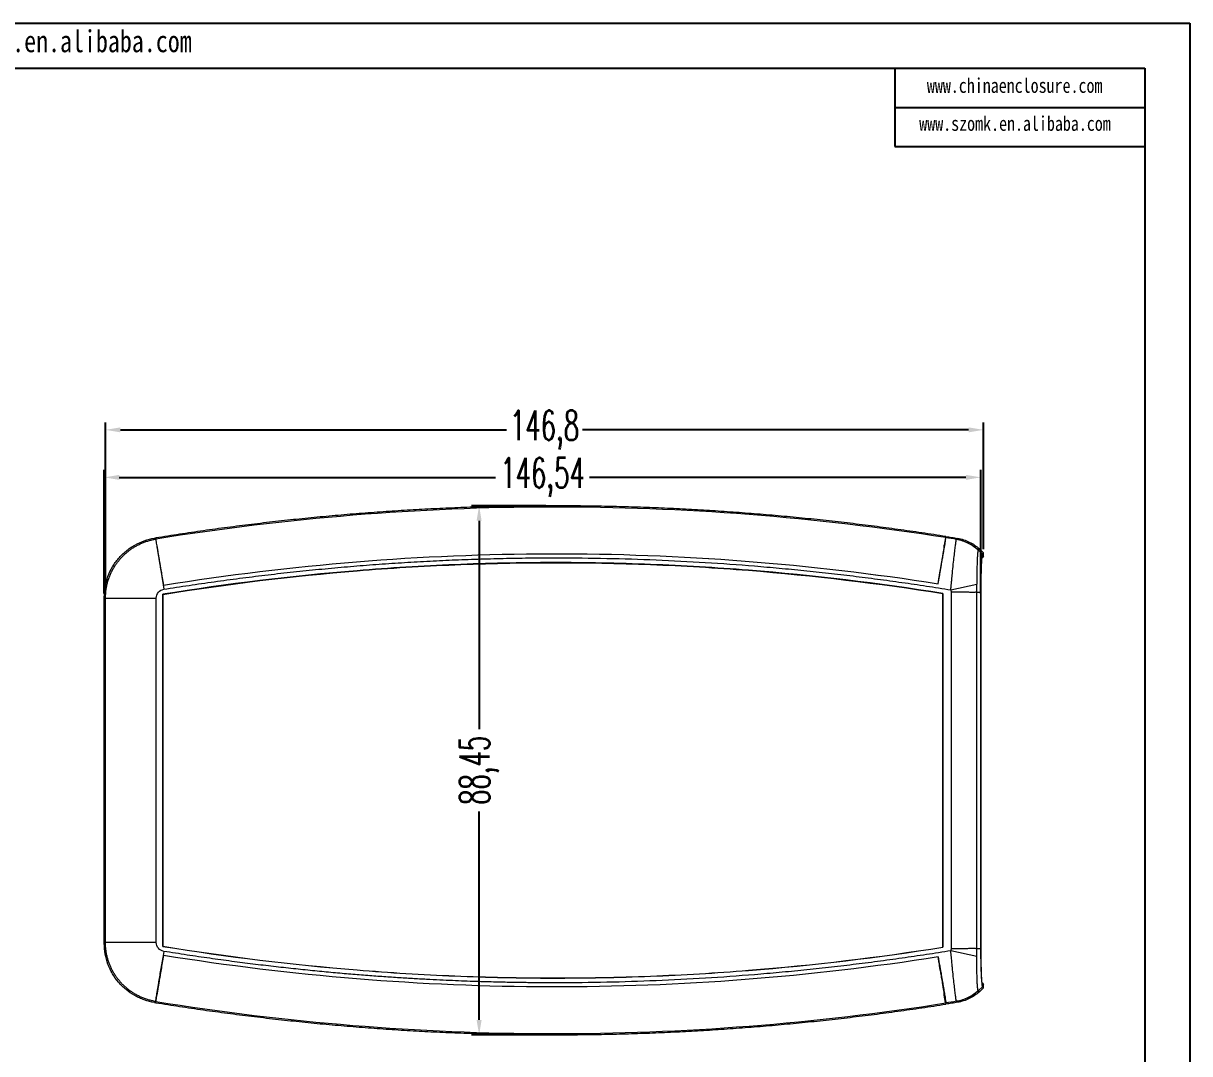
# Model space of a CAD drawing. Header units: inches. Extents: x 1568 to 2997, y 532 to 848.
# Drawn here: x 2378.8 to 2573.8, y 675.4 to 847.7 of the extents above; entities that cross this region are included whole.
import ezdxf

# ---------------------------------------------------------------- set-up
doc = ezdxf.new("R2010")
doc.units = ezdxf.units.IN
doc.layers.add('文字', color=81, linetype='Continuous')
doc.styles.add('SLDTEXTSTYLE2', font='TXT', dxfattribs={"width": 0.6, "bigfont": 'bigfont'})
doc.styles.add('宋体', font='', dxfattribs={"width": 0.8, "height": 3.5})
doc.styles.get('宋体').set_extended_font_data('SimSun')
doc.dimstyles.new('5', dxfattribs={"dimtxt": 5, "dimasz": 2.5, "dimexe": 1.25, "dimexo": 0.625, "dimtad": 0, "dimzin": 12, "dimtxsty": 'SLDTEXTSTYLE2', "dimcen": 2.5, "dimclrd": 3, "dimclre": 3, "dimclrt": 256, "dimadec": 0, "dimazin": 0, "dimtfac": 1, "dimtmove": 0, "dimatfit": 3, "dimfxl": 1, "dimarcsym": 0})

# ---------------------------------------------------------------- blocks, each defined once
blk = doc.blocks.new('*D108')
at = {"color": 3, "lineweight": -2}
for p, q in [((2392.54, 752.23), (2392.54, 781)), ((2539.35, 759.81), (2539.35, 781)), ((2395.04, 779.75), (2459.57, 779.75)), ((2536.85, 779.75), (2472.32, 779.75))]:
    blk.add_line(p, q, dxfattribs=at)
at = {"color": 3}
for points in [[(2395.04, 780.16), (2395.04, 779.33), (2392.54, 779.75)], [(2536.85, 780.16), (2536.85, 779.33), (2539.35, 779.75)]]:
    blk.add_solid(points, dxfattribs=at)
at = {"layer": 'Defpoints', "color": 0}
for p in [(2539.35, 779.75), (2539.35, 759.18), (2392.54, 751.61)]:
    blk.add_point(p, dxfattribs=at)
at = {"insert": (2465.94, 779.75), "char_height": 5, "attachment_point": 5, "style": 'SLDTEXTSTYLE2'}
blk.add_mtext('146,8', dxfattribs=at)
blk = doc.blocks.new('*D109')
at = {"color": 3, "lineweight": -2}
for p, q in [((2392.35, 752.4), (2392.35, 773.05)), ((2538.88, 752.4), (2538.88, 773.05)), ((2394.85, 771.8), (2457.74, 771.8)), ((2536.38, 771.8), (2473.49, 771.8))]:
    blk.add_line(p, q, dxfattribs=at)
at = {"color": 3}
for points in [[(2394.85, 772.22), (2394.85, 771.38), (2392.35, 771.8)], [(2536.38, 772.22), (2536.38, 771.38), (2538.88, 771.8)]]:
    blk.add_solid(points, dxfattribs=at)
at = {"layer": 'Defpoints', "color": 0}
for p in [(2538.88, 771.8), (2392.35, 751.77), (2538.88, 751.77)]:
    blk.add_point(p, dxfattribs=at)
at = {"insert": (2465.61, 771.8), "char_height": 5, "attachment_point": 5, "style": 'SLDTEXTSTYLE2'}
blk.add_mtext('146,54', dxfattribs=at)
blk = doc.blocks.new('*D110')
at = {"color": 3, "lineweight": -2}
for p, q in [((2466.15, 767.04), (2453.76, 767.04)), ((2455.01, 764.54), (2455.01, 729.69)), ((2455.01, 681.08), (2455.01, 715.94)), ((2466.36, 678.58), (2453.76, 678.58))]:
    blk.add_line(p, q, dxfattribs=at)
at = {"color": 3}
for points in [[(2454.59, 764.54), (2455.43, 764.54), (2455.01, 767.04)], [(2454.59, 681.08), (2455.43, 681.08), (2455.01, 678.58)]]:
    blk.add_solid(points, dxfattribs=at)
at = {"layer": 'Defpoints', "color": 0}
for p in [(2455.01, 767.04), (2466.78, 767.04), (2466.99, 678.58)]:
    blk.add_point(p, dxfattribs=at)
at = {"insert": (2455.01, 722.81), "char_height": 5, "attachment_point": 5, "rotation": 90, "style": 'SLDTEXTSTYLE2'}
blk.add_mtext('88,45', dxfattribs=at)

msp = doc.modelspace()

# ---------------------------------------------------------------- linework, layer by layer
for p, q in [((2126.937, 847.734), (2573.801, 847.734)), ((2573.801, 847.734), (2573.801, 531.77)), ((2138.5, 840.211), (2566.278, 840.211)), ((2524.484, 840.211), (2524.484, 827.15)), ((2566.278, 840.211), (2566.278, 539.293)), ((2524.484, 833.681), (2566.278, 833.681)), ((2524.484, 827.15), (2566.278, 827.15))]:
    msp.add_line(p, q)
at = {"color": 7, "linetype": 'Continuous', "lineweight": 15}
for p, q in [((2400.945, 761.471), (2400.746, 761.636)), ((2400.946, 761.669), (2400.946, 761.471)), ((2400.946, 761.669), (2400.946, 761.471)), ((2533.005, 761.687), (2532.785, 760.438)), ((2533.046, 761.917), (2533.046, 761.917)), ((2533.046, 761.719), (2533.046, 761.917)), ((2535.007, 761.605), (2534.813, 761.442)), ((2401.206, 760.19), (2401.206, 759.995)), ((2532.785, 760.243), (2532.785, 760.438)), ((2538.453, 759.662), (2538.649, 759.828)), ((2538.453, 759.662), (2539.15, 759.015)), ((2539.346, 759.181), (2538.649, 759.828)), ((2539.346, 758.61), (2539.103, 758.368)), ((2539.171, 758.575), (2539.346, 758.61)), ((2539.346, 758.61), (2539.346, 759.181)), ((2533.871, 752.989), (2538.221, 753.96)), ((2392.346, 751.773), (2392.541, 751.607)), ((2392.346, 693.847), (2392.346, 751.773)), ((2392.541, 751.607), (2401.033, 751.607)), ((2392.541, 694.014), (2392.541, 751.607)), ((2401.033, 694.014), (2401.033, 751.607)), ((2402.121, 752.248), (2402.121, 693.373)), ((2402.133, 752.237), (2402.121, 752.248)), ((2402.133, 693.383), (2402.133, 752.237)), ((2532.533, 752.38), (2532.533, 693.241)), ((2532.546, 693.23), (2532.546, 752.39)), ((2533.907, 752.588), (2533.907, 693.033)), ((2538.186, 752.588), (2538.186, 693.033)), ((2538.186, 752.588), (2538.883, 752.588)), ((2538.883, 752.588), (2538.883, 693.033)), ((2538.898, 693.345), (2538.898, 752.276)), ((2392.346, 693.847), (2392.541, 694.014)), ((2401.033, 694.014), (2392.541, 694.014)), ((2538.221, 691.661), (2533.871, 692.632)), ((2538.186, 693.033), (2538.883, 693.033)), ((2538.453, 685.959), (2539.15, 686.606)), ((2539.346, 686.44), (2538.649, 685.793)), ((2539.107, 687.249), (2539.346, 687.01)), ((2539.346, 687.01), (2539.171, 687.045)), ((2539.346, 686.44), (2539.346, 687.01)), ((2401.206, 685.626), (2401.206, 685.431)), ((2532.785, 685.183), (2532.785, 685.377)), ((2532.996, 683.987), (2532.785, 685.183)), ((2538.649, 685.793), (2538.453, 685.959)), ((2400.746, 683.984), (2400.945, 684.15)), ((2400.946, 683.952), (2400.946, 684.15)), ((2400.946, 683.952), (2400.946, 684.15)), ((2533.046, 683.901), (2533.046, 683.704)), ((2535.007, 684.016), (2534.813, 684.179))]:
    msp.add_line(p, q, dxfattribs=at)
at = {"color": 7, "linetype": 'Continuous', "lineweight": 15, "flags": 128}
for points in [[(2539.346, 759.181), (2539.279, 759.125), (2539.214, 759.07), (2539.15, 759.015)], [(2401.44, 758.391), (2401.533, 757.816), (2401.631, 757.207), (2401.734, 756.567), (2401.841, 755.902), (2401.951, 755.216), (2402.064, 754.515), (2402.178, 753.803), (2402.293, 753.087)], [(2532.533, 752.38), (2532.54, 752.385), (2532.546, 752.39)], [(2402.293, 692.534), (2402.178, 691.817), (2402.064, 691.106), (2401.951, 690.404), (2401.841, 689.719), (2401.734, 689.054), (2401.631, 688.414), (2401.533, 687.804), (2401.44, 687.23)], [(2402.121, 693.373), (2402.127, 693.378), (2402.133, 693.383)], [(2532.533, 693.241), (2532.54, 693.236), (2532.546, 693.23)], [(2539.15, 686.606), (2539.216, 686.549), (2539.281, 686.494), (2539.346, 686.44)]]:
    msp.add_lwpolyline(points, dxfattribs=at)
at = {"color": 7, "linetype": 'Continuous', "lineweight": 15}
for centre, start, end in [((2533.67, 754.548), 46.89515, 80.62135), ((2533.67, 691.073), 279.37865, 313.10482)]:
    msp.add_arc(centre, 6.985, start, end, dxfattribs=at)
for points, knots in [([(2533.046, 761.917), (2532.378, 762.021), (2531.044, 762.228), (2529.041, 762.527), (2527.038, 762.817), (2525.036, 763.097), (2523.033, 763.368), (2521.031, 763.629), (2519.028, 763.881), (2517.026, 764.123), (2515.023, 764.355), (2513.021, 764.577), (2511.018, 764.79), (2509.016, 764.993), (2507.014, 765.187), (2505.012, 765.371), (2503.009, 765.546), (2501.007, 765.71), (2499.005, 765.865), (2497.003, 766.011), (2495.001, 766.147), (2492.999, 766.273), (2490.997, 766.39), (2488.995, 766.497), (2486.993, 766.594), (2484.991, 766.682), (2482.989, 766.76), (2480.987, 766.828), (2478.986, 766.887), (2476.984, 766.936), (2474.982, 766.976), (2472.98, 767.006), (2470.979, 767.026), (2468.977, 767.037), (2466.976, 767.038), (2464.974, 767.029), (2462.973, 767.011), (2460.971, 766.983), (2458.97, 766.946), (2456.968, 766.899), (2454.967, 766.842), (2452.966, 766.776), (2450.964, 766.7), (2448.963, 766.614), (2446.962, 766.519), (2444.961, 766.414), (2442.96, 766.299), (2440.959, 766.175), (2438.958, 766.041), (2436.957, 765.898), (2434.956, 765.745), (2432.955, 765.582), (2430.954, 765.41), (2428.953, 765.228), (2426.952, 765.037), (2424.951, 764.835), (2422.951, 764.625), (2420.95, 764.404), (2418.949, 764.174), (2416.949, 763.934), (2414.948, 763.685), (2412.948, 763.426), (2410.947, 763.157), (2408.947, 762.879), (2406.946, 762.591), (2404.946, 762.294), (2402.945, 761.987), (2401.612, 761.775), (2400.946, 761.669)], [0, 0, 0, 0, 0.01527627, 0.03054136, 0.0457956, 0.06103933, 0.07627289, 0.09149662, 0.10671086, 0.12191595, 0.13711224, 0.15230005, 0.16747975, 0.18265166, 0.19781613, 0.21297351, 0.22812415, 0.24326838, 0.25840655, 0.27353901, 0.2886661, 0.30378817, 0.31890557, 0.33401865, 0.34912774, 0.36423321, 0.37933539, 0.39443465, 0.40953131, 0.42462574, 0.43971829, 0.45480929, 0.46989911, 0.48498808, 0.50007657, 0.51516491, 0.53025346, 0.54534257, 0.56043259, 0.57552386, 0.59061673, 0.60571156, 0.62080869, 0.63590847, 0.65101125, 0.66611738, 0.68122721, 0.69634108, 0.71145934, 0.72658234, 0.74171042, 0.75684394, 0.77198323, 0.78712865, 0.80228053, 0.81743924, 0.8326051, 0.84777846, 0.86295967, 0.87814906, 0.89334699, 0.90855379, 0.92376981, 0.93899538, 0.95423085, 0.96947654, 0.98473282, 1, 1, 1, 1]), ([(2533.046, 761.719), (2511.247, 765.138), (2489.087, 766.882), (2444.916, 766.801), (2422.798, 764.985), (2400.946, 761.471)], [0, 0, 0, 0, 0.5, 0.5, 1, 1, 1, 1]), ([(2392.346, 751.773), (2392.346, 752.366), (2392.398, 752.95), (2392.552, 753.813), (2392.615, 754.098), (2392.768, 754.665), (2392.858, 754.947), (2393.164, 755.78), (2393.415, 756.309), (2393.857, 757.066), (2394.015, 757.312), (2394.355, 757.792), (2394.538, 758.026), (2395.112, 758.7), (2395.529, 759.11), (2396.206, 759.668), (2396.44, 759.845), (2396.926, 760.178), (2397.178, 760.335), (2397.948, 760.768), (2398.481, 761.009), (2399.585, 761.396), (2400.161, 761.542), (2400.746, 761.636)], [0, 0, 0, 0, 0.125, 0.125, 0.1875, 0.1875, 0.25, 0.25, 0.375, 0.375, 0.4375, 0.4375, 0.5, 0.5, 0.625, 0.625, 0.6875, 0.6875, 0.75, 0.75, 0.875, 0.875, 1, 1, 1, 1]), ([(2392.541, 751.607), (2392.542, 751.714), (2392.544, 751.927), (2392.561, 752.247), (2392.587, 752.566), (2392.623, 752.883), (2392.669, 753.199), (2392.725, 753.513), (2392.791, 753.824), (2392.867, 754.132), (2392.952, 754.436), (2393.046, 754.736), (2393.149, 755.031), (2393.26, 755.321), (2393.379, 755.605), (2393.506, 755.884), (2393.641, 756.156), (2393.782, 756.422), (2393.93, 756.681), (2394.084, 756.933), (2394.243, 757.178), (2394.408, 757.415), (2394.578, 757.645), (2394.751, 757.867), (2394.985, 758.149), (2395.289, 758.488), (2395.679, 758.876), (2396.098, 759.25), (2396.546, 759.607), (2397.023, 759.943), (2397.525, 760.255), (2398.052, 760.54), (2398.6, 760.795), (2399.166, 761.018), (2399.748, 761.206), (2400.342, 761.362), (2400.744, 761.435), (2400.945, 761.471)], [0, 0, 0, 0, 0.02269792, 0.0454123, 0.06812774, 0.09082875, 0.11349981, 0.13612543, 0.15869021, 0.18117887, 0.20357633, 0.22586775, 0.24803859, 0.27007462, 0.29196204, 0.31368742, 0.33523782, 0.35660078, 0.37776437, 0.39871721, 0.41944846, 0.43994791, 0.4602059, 0.48021341, 0.49996203, 0.53805876, 0.57707586, 0.61694807, 0.65760211, 0.69895699, 0.74092463, 0.7834106, 0.8263151, 0.86953403, 0.91296033, 0.95648529, 1, 1, 1, 1]), ([(2400.946, 761.471), (2400.946, 761.444), (2400.957, 761.356), (2400.989, 761.134), (2401.002, 761.046), (2401.035, 760.838), (2401.054, 760.718), (2401.117, 760.322), (2401.169, 760.007), (2401.261, 759.455), (2401.294, 759.257), (2401.364, 758.84), (2401.401, 758.621), (2401.44, 758.391)], [0, 0, 0, 0, 0.25, 0.25, 0.375, 0.375, 0.5, 0.5, 0.75, 0.75, 0.875, 0.875, 1, 1, 1, 1]), ([(2400.946, 761.471), (2400.946, 761.444), (2400.957, 761.356), (2400.989, 761.134), (2401.002, 761.046), (2401.035, 760.838), (2401.054, 760.718), (2401.117, 760.322), (2401.169, 760.007), (2401.261, 759.455), (2401.294, 759.257), (2401.364, 758.84), (2401.401, 758.621), (2401.44, 758.391)], [0, 0, 0, 0, 0.25, 0.25, 0.375, 0.375, 0.5, 0.5, 0.75, 0.75, 0.875, 0.875, 1, 1, 1, 1]), ([(2531.752, 754.022), (2531.841, 754.529), (2531.927, 755.025), (2532.054, 755.753), (2532.096, 755.992), (2532.178, 756.466), (2532.219, 756.701), (2532.337, 757.389), (2532.412, 757.822), (2532.516, 758.435), (2532.55, 758.633), (2532.615, 759.016), (2532.646, 759.201), (2532.735, 759.728), (2532.787, 760.043), (2532.879, 760.601), (2532.918, 760.845), (2532.981, 761.244), (2533.005, 761.4), (2533.037, 761.627), (2533.046, 761.696), (2533.046, 761.719)], [0, 0, 0, 0, 0.125, 0.125, 0.1875, 0.1875, 0.25, 0.25, 0.375, 0.375, 0.4375, 0.4375, 0.5, 0.5, 0.625, 0.625, 0.75, 0.75, 0.875, 0.875, 1, 1, 1, 1]), ([(2531.752, 754.022), (2531.832, 754.483), (2531.996, 755.418), (2532.227, 756.751), (2532.443, 758.001), (2532.63, 759.106), (2532.791, 760.065), (2532.911, 760.797), (2532.978, 761.219), (2532.993, 761.324), (2532.993, 761.325)], [0, 0, 0, 0, 0.14091, 0.2859058, 0.426816, 0.5718139, 0.7127026, 0.8576785, 0.9985453, 1, 1, 1, 1]), ([(2533.046, 761.917), (2533.373, 761.865), (2534.026, 761.763), (2534.68, 761.657), (2535.007, 761.605)], [0, 0, 0, 0, 0.4999065, 1, 1, 1, 1]), ([(2533.871, 752.989), (2533.88, 753.089), (2533.898, 753.287), (2533.925, 753.58), (2533.952, 753.865), (2533.978, 754.141), (2534.003, 754.408), (2534.027, 754.665), (2534.051, 754.911), (2534.074, 755.146), (2534.096, 755.369), (2534.117, 755.581), (2534.136, 755.782), (2534.155, 755.97), (2534.219, 756.61), (2534.325, 757.626), (2534.463, 758.897), (2534.584, 759.941), (2534.664, 760.567), (2534.711, 760.908), (2534.737, 761.083), (2534.759, 761.225), (2534.779, 761.332), (2534.796, 761.407), (2534.804, 761.428), (2534.808, 761.439)], [0, 0, 0, 0, 0.02326, 0.0459844, 0.0681327, 0.0896667, 0.1105504, 0.1307502, 0.1502349, 0.1689755, 0.1869458, 0.2041216, 0.2204811, 0.2360048, 0.2506751, 0.3799897, 0.4999945, 0.6259031, 0.7493476, 0.7910464, 0.8329159, 0.8748508, 0.9167456, 0.9584958, 1, 1, 1, 1]), ([(2534.813, 761.442), (2535.479, 761.333), (2536.144, 761.124), (2537.384, 760.518), (2537.958, 760.121), (2538.453, 759.662)], [0, 0, 0, 0, 0.5, 0.5, 1, 1, 1, 1]), ([(2535.007, 761.605), (2535.686, 761.495), (2536.345, 761.286), (2537.581, 760.682), (2538.144, 760.296), (2538.649, 759.828)], [0, 0, 0, 0, 0.5, 0.5, 1, 1, 1, 1]), ([(2401.206, 759.995), (2401.206, 759.976), (2401.213, 759.921), (2401.239, 759.74), (2401.258, 759.614), (2401.309, 759.291), (2401.34, 759.097), (2401.395, 758.761), (2401.415, 758.642), (2401.457, 758.386), (2401.48, 758.25), (2401.552, 757.825), (2401.603, 757.518), (2401.688, 757.024), (2401.717, 756.854), (2401.777, 756.501), (2401.809, 756.319), (2401.904, 755.765), (2401.97, 755.384), (2402.107, 754.596), (2402.179, 754.188), (2402.251, 753.776)], [0, 0, 0, 0, 0.125, 0.125, 0.25, 0.25, 0.375, 0.375, 0.4375, 0.4375, 0.5, 0.5, 0.625, 0.625, 0.6875, 0.6875, 0.75, 0.75, 0.875, 0.875, 1, 1, 1, 1]), ([(2402.24, 753.774), (2412.941, 755.494), (2423.708, 756.802), (2445.311, 758.564), (2456.148, 759.018), (2477.824, 759.059), (2488.663, 758.646), (2510.272, 756.967), (2521.044, 755.7), (2531.752, 754.022)], [0, 0, 0, 0, 0.25, 0.25, 0.5, 0.5, 0.75, 0.75, 1, 1, 1, 1]), ([(2402.24, 753.774), (2412.941, 755.494), (2423.708, 756.802), (2445.31, 758.564), (2456.148, 759.018), (2477.824, 759.059), (2488.662, 758.646), (2510.273, 756.966), (2521.044, 755.7), (2531.752, 754.022)], [0, 0, 0, 0, 0.25, 0.25, 0.5, 0.5, 0.75, 0.75, 1, 1, 1, 1]), ([(2531.74, 754.024), (2531.813, 754.436), (2531.883, 754.838), (2532.02, 755.624), (2532.086, 756.01), (2532.214, 756.752), (2532.274, 757.102), (2532.359, 757.596), (2532.386, 757.756), (2532.438, 758.064), (2532.463, 758.214), (2532.535, 758.639), (2532.577, 758.893), (2532.632, 759.23), (2532.649, 759.335), (2532.681, 759.53), (2532.695, 759.619), (2532.733, 759.861), (2532.752, 759.986), (2532.778, 760.169), (2532.785, 760.225), (2532.785, 760.243)], [0, 0, 0, 0, 0.125, 0.125, 0.25, 0.25, 0.375, 0.375, 0.4375, 0.4375, 0.5, 0.5, 0.625, 0.625, 0.6875, 0.6875, 0.75, 0.75, 0.875, 0.875, 1, 1, 1, 1]), ([(2538.443, 759.647), (2538.439, 759.641), (2538.431, 759.627), (2538.419, 759.593), (2538.407, 759.548), (2538.395, 759.49), (2538.383, 759.418), (2538.371, 759.332), (2538.359, 759.231), (2538.335, 759.006), (2538.304, 758.595), (2538.271, 757.933), (2538.247, 757.121), (2538.234, 756.363), (2538.227, 755.699), (2538.224, 755.278), (2538.221, 754.846), (2538.221, 754.406), (2538.221, 754.108), (2538.221, 753.96)], [0, 0, 0, 0, 0.0280614, 0.0570786, 0.0870666, 0.1180441, 0.1499314, 0.1826071, 0.2161148, 0.2505086, 0.3815332, 0.5001007, 0.6048215, 0.7495353, 0.7995016, 0.8496462, 0.8999873, 0.9501469, 1, 1, 1, 1]), ([(2539.15, 759.015), (2539.132, 759), (2539.114, 758.944), (2539.079, 758.754), (2539.062, 758.622), (2539.03, 758.286), (2539.014, 758.078), (2538.985, 757.602), (2538.972, 757.335), (2538.947, 756.742), (2538.936, 756.413), (2538.917, 755.727), (2538.909, 755.365), (2538.896, 754.601), (2538.891, 754.204), (2538.884, 753.407), (2538.883, 753), (2538.883, 752.588)], [0, 0, 0, 0, 0.125, 0.125, 0.25, 0.25, 0.375, 0.375, 0.5, 0.5, 0.625, 0.625, 0.75, 0.75, 0.875, 0.875, 1, 1, 1, 1]), ([(2538.898, 752.276), (2538.898, 753.096), (2538.905, 753.916), (2538.932, 755.433), (2538.952, 756.129), (2539.003, 757.294), (2539.033, 757.761), (2539.099, 758.399), (2539.135, 758.569), (2539.171, 758.575)], [0, 0, 0, 0, 0.25, 0.25, 0.5, 0.5, 0.75, 0.75, 1, 1, 1, 1]), ([(2401.44, 758.391), (2401.552, 757.733), (2401.676, 757.012), (2401.879, 755.837), (2401.95, 755.432), (2402.093, 754.613), (2402.165, 754.197), (2402.24, 753.774)], [0, 0, 0, 0, 0.5, 0.5, 0.75, 0.75, 1, 1, 1, 1]), ([(2532.546, 752.39), (2532.542, 752.391), (2532.539, 752.392), (2532.535, 752.392), (2521.747, 754.109), (2510.913, 755.405), (2494.59, 756.7), (2489.135, 757.024), (2478.229, 757.451), (2472.774, 757.555), (2464.591, 757.546), (2461.862, 757.516), (2456.405, 757.4), (2453.676, 757.314), (2445.491, 756.976), (2440.046, 756.641), (2423.741, 755.311), (2412.915, 753.992), (2402.131, 752.249), (2402.128, 752.249), (2402.125, 752.248), (2402.121, 752.248)], [0.00972593, 0.00972593, 0.00972593, 0.00972593, 0.00980392, 0.00980392, 0.00980392, 0.25490196, 0.25490196, 0.37745098, 0.37745098, 0.5, 0.5, 0.56127451, 0.56127451, 0.62254902, 0.62254902, 0.74509804, 0.74509804, 0.99019608, 0.99019608, 0.99019608, 0.99027388, 0.99027388, 0.99027388, 0.99027388]), ([(2402.133, 752.237), (2412.917, 753.979), (2423.743, 755.299), (2440.046, 756.629), (2445.492, 756.964), (2453.676, 757.302), (2456.406, 757.388), (2461.863, 757.503), (2464.591, 757.534), (2472.774, 757.543), (2478.228, 757.439), (2489.135, 757.012), (2494.59, 756.688), (2510.912, 755.393), (2521.746, 754.097), (2532.533, 752.38)], [0.00980392, 0.00980392, 0.00980392, 0.00980392, 0.25490196, 0.25490196, 0.37745098, 0.37745098, 0.43872549, 0.43872549, 0.5, 0.5, 0.62254902, 0.62254902, 0.74509804, 0.74509804, 0.99019608, 0.99019608, 0.99019608, 0.99019608]), ([(2402.293, 753.087), (2402.996, 753.199), (2404.401, 753.422), (2406.511, 753.745), (2408.622, 754.057), (2410.735, 754.358), (2412.848, 754.648), (2414.964, 754.928), (2417.08, 755.196), (2419.197, 755.454), (2421.316, 755.701), (2423.435, 755.937), (2425.556, 756.162), (2427.678, 756.377), (2429.8, 756.58), (2431.923, 756.772), (2434.047, 756.953), (2436.172, 757.124), (2438.297, 757.283), (2440.423, 757.432), (2442.549, 757.569), (2444.676, 757.695), (2446.803, 757.81), (2448.931, 757.915), (2451.059, 758.008), (2453.187, 758.09), (2455.316, 758.161), (2457.444, 758.22), (2459.573, 758.269), (2461.701, 758.306), (2463.83, 758.333), (2465.959, 758.348), (2470.127, 758.355), (2476.337, 758.287), (2484.586, 758.028), (2492.831, 757.603), (2499.698, 757.111), (2505.186, 756.635), (2509.301, 756.237), (2513.412, 755.798), (2517.517, 755.318), (2521.616, 754.798), (2525.708, 754.237), (2529.794, 753.638), (2532.512, 753.205), (2533.871, 752.989)], [0, 0, 0, 0, 0.016152, 0.0323026, 0.0484519, 0.0645997, 0.080746, 0.096891, 0.1130344, 0.1291764, 0.1453168, 0.1614557, 0.1775931, 0.193729, 0.2098633, 0.225996, 0.2421272, 0.2582568, 0.2743848, 0.2905112, 0.306636, 0.3227592, 0.3388809, 0.3550009, 0.3711193, 0.3872362, 0.4033514, 0.4194651, 0.4355772, 0.4516878, 0.4677968, 0.4839043, 0.5000103, 0.5624244, 0.6248795, 0.6873624, 0.7498591, 0.7811467, 0.8124325, 0.8437144, 0.8749906, 0.9062592, 0.9375183, 0.9687659, 1, 1, 1, 1]), ([(2401.033, 751.607), (2401.033, 751.961), (2401.161, 752.309), (2401.62, 752.848), (2401.942, 753.03), (2402.293, 753.087)], [0, 0, 0, 0, 0.5, 0.5, 1, 1, 1, 1]), ([(2533.871, 752.989), (2533.877, 752.955), (2533.891, 752.89), (2533.905, 752.756), (2533.906, 752.655), (2533.907, 752.588)], [0, 0, 0, 0, 0.2512509, 0.4997851, 1, 1, 1, 1]), ([(2538.186, 752.588), (2538.188, 752.616), (2538.191, 752.692), (2538.197, 752.811), (2538.2, 752.868), (2538.207, 753.044), (2538.211, 753.162), (2538.22, 753.511), (2538.222, 753.739), (2538.221, 753.96)], [0, 0, 0, 0, 0.125, 0.125, 0.25, 0.25, 0.5, 0.5, 1, 1, 1, 1]), ([(2538.186, 752.588), (2538.12, 752.585), (2537.982, 752.578), (2537.755, 752.573), (2537.5, 752.571), (2537.264, 752.572), (2536.997, 752.576), (2536.727, 752.58), (2536.428, 752.584), (2536.114, 752.585), (2535.755, 752.585), (2535.324, 752.585), (2534.871, 752.586), (2534.396, 752.587), (2534.072, 752.588), (2533.907, 752.588)], [0, 0, 0, 0, 0.05362, 0.1132123, 0.1787894, 0.2503603, 0.2896491, 0.3753047, 0.4444796, 0.5002581, 0.5927588, 0.6889835, 0.788932, 0.8926042, 1, 1, 1, 1]), ([(2400.746, 683.984), (2400.161, 684.079), (2399.593, 684.223), (2398.765, 684.512), (2398.493, 684.621), (2397.958, 684.862), (2397.694, 684.996), (2396.921, 685.43), (2396.438, 685.762), (2395.761, 686.319), (2395.543, 686.515), (2395.124, 686.927), (2394.921, 687.144), (2394.348, 687.818), (2394.009, 688.295), (2393.566, 689.052), (2393.429, 689.311), (2393.178, 689.844), (2393.063, 690.118), (2392.757, 690.947), (2392.605, 691.511), (2392.399, 692.663), (2392.346, 693.255), (2392.346, 693.847)], [0, 0, 0, 0, 0.125, 0.125, 0.1875, 0.1875, 0.25, 0.25, 0.375, 0.375, 0.4375, 0.4375, 0.5, 0.5, 0.625, 0.625, 0.6875, 0.6875, 0.75, 0.75, 0.875, 0.875, 1, 1, 1, 1]), ([(2400.945, 684.15), (2400.84, 684.168), (2400.63, 684.204), (2400.317, 684.271), (2400.006, 684.347), (2399.698, 684.433), (2399.393, 684.529), (2399.092, 684.635), (2398.796, 684.749), (2398.504, 684.873), (2398.217, 685.005), (2397.936, 685.145), (2397.661, 685.294), (2397.392, 685.45), (2397.13, 685.613), (2396.875, 685.782), (2396.628, 685.958), (2396.388, 686.14), (2396.155, 686.327), (2395.931, 686.52), (2395.714, 686.716), (2395.506, 686.917), (2395.306, 687.121), (2395.114, 687.327), (2394.873, 687.603), (2394.587, 687.957), (2394.266, 688.403), (2393.963, 688.876), (2393.682, 689.375), (2393.427, 689.899), (2393.199, 690.444), (2393.001, 691.009), (2392.836, 691.591), (2392.706, 692.186), (2392.612, 692.79), (2392.553, 693.4), (2392.545, 693.809), (2392.541, 694.014)], [0, 0, 0, 0, 0.0226977, 0.0454123, 0.0681285, 0.0908307, 0.1135035, 0.1361314, 0.158699, 0.181191, 0.2035924, 0.2258883, 0.2480642, 0.2701058, 0.2919993, 0.3137314, 0.3352891, 0.3566599, 0.3778318, 0.3987935, 0.4195342, 0.4400436, 0.4603121, 0.4803305, 0.5000906, 0.5381658, 0.5771632, 0.6170177, 0.6576559, 0.698997, 0.7409529, 0.7834292, 0.8263261, 0.8695394, 0.9129621, 0.9564853, 1, 1, 1, 1]), ([(2402.293, 692.534), (2401.942, 692.591), (2401.62, 692.772), (2401.161, 693.311), (2401.033, 693.66), (2401.033, 694.014)], [0, 0, 0, 0, 0.5, 0.5, 1, 1, 1, 1]), ([(2402.121, 693.373), (2402.125, 693.372), (2402.128, 693.372), (2402.131, 693.371), (2412.915, 691.629), (2423.741, 690.31), (2440.046, 688.98), (2445.491, 688.645), (2453.676, 688.306), (2456.405, 688.221), (2461.862, 688.105), (2464.591, 688.075), (2472.774, 688.066), (2478.229, 688.17), (2489.135, 688.597), (2494.59, 688.92), (2510.913, 690.216), (2521.747, 691.512), (2532.535, 693.229), (2532.539, 693.229), (2532.542, 693.23), (2532.546, 693.23)], [0.00972593, 0.00972593, 0.00972593, 0.00972593, 0.00980374, 0.00980374, 0.00980374, 0.25490178, 0.25490178, 0.3774508, 0.3774508, 0.43872531, 0.43872531, 0.49999982, 0.49999982, 0.62254884, 0.62254884, 0.74509786, 0.74509786, 0.9901959, 0.9901959, 0.9901959, 0.99027388, 0.99027388, 0.99027388, 0.99027388]), ([(2402.133, 693.383), (2412.917, 691.641), (2423.743, 690.322), (2440.046, 688.992), (2445.492, 688.657), (2453.676, 688.318), (2456.406, 688.233), (2461.863, 688.117), (2464.591, 688.087), (2472.774, 688.078), (2478.228, 688.182), (2489.135, 688.609), (2494.59, 688.933), (2510.912, 690.228), (2521.746, 691.524), (2532.533, 693.241)], [0.00980392, 0.00980392, 0.00980392, 0.00980392, 0.25490196, 0.25490196, 0.37745098, 0.37745098, 0.43872549, 0.43872549, 0.5, 0.5, 0.62254902, 0.62254902, 0.74509804, 0.74509804, 0.99019608, 0.99019608, 0.99019608, 0.99019608]), ([(2533.871, 692.632), (2533.192, 692.523), (2531.833, 692.305), (2529.793, 691.99), (2527.752, 691.685), (2525.708, 691.39), (2523.663, 691.104), (2521.616, 690.829), (2519.567, 690.564), (2517.516, 690.309), (2515.465, 690.064), (2513.411, 689.829), (2511.357, 689.604), (2509.301, 689.39), (2507.244, 689.186), (2505.186, 688.991), (2503.127, 688.807), (2499.01, 688.46), (2492.832, 688.017), (2484.586, 687.592), (2476.337, 687.333), (2470.816, 687.273), (2467.985, 687.271), (2467.803, 687.271), (2467.499, 687.271), (2467.074, 687.271), (2466.528, 687.272), (2465.861, 687.275), (2465.073, 687.279), (2464.164, 687.286), (2463.133, 687.297), (2461.981, 687.311), (2460.709, 687.332), (2459.315, 687.358), (2457.8, 687.392), (2456.163, 687.436), (2454.406, 687.49), (2452.528, 687.556), (2450.529, 687.635), (2448.409, 687.731), (2446.168, 687.843), (2443.807, 687.975), (2441.325, 688.129), (2438.723, 688.306), (2436, 688.509), (2433.158, 688.74), (2430.197, 689.002), (2427.116, 689.298), (2423.916, 689.629), (2420.598, 689.999), (2417.162, 690.411), (2413.609, 690.867), (2409.939, 691.371), (2406.153, 691.924), (2403.593, 692.329), (2402.293, 692.534)], [0, 0, 0, 0, 0.0156153, 0.0312342, 0.0468565, 0.0624818, 0.0781101, 0.0937409, 0.1093742, 0.1250095, 0.1406468, 0.1562858, 0.1719261, 0.1875677, 0.2032102, 0.2188535, 0.2344972, 0.2501412, 0.312638, 0.3751209, 0.4375761, 0.4999903, 0.5004552, 0.5018366, 0.5041346, 0.5073492, 0.5114803, 0.5165282, 0.5224929, 0.5293744, 0.537173, 0.5458886, 0.5555216, 0.5660719, 0.5775399, 0.5899256, 0.6032294, 0.6174513, 0.6325918, 0.648651, 0.6656292, 0.6835267, 0.7023437, 0.7220807, 0.742738, 0.7643158, 0.7868145, 0.8102345, 0.8345762, 0.8598398, 0.8860258, 0.9131344, 0.9411661, 0.9701212, 1, 1, 1, 1]), ([(2533.907, 693.033), (2533.907, 692.999), (2533.907, 692.932), (2533.901, 692.831), (2533.89, 692.731), (2533.877, 692.665), (2533.871, 692.632)], [0, 0, 0, 0, 0.24997, 0.5003324, 0.7487963, 1, 1, 1, 1]), ([(2534.808, 684.182), (2534.806, 684.187), (2534.802, 684.197), (2534.794, 684.224), (2534.785, 684.262), (2534.775, 684.309), (2534.765, 684.367), (2534.753, 684.435), (2534.741, 684.514), (2534.727, 684.602), (2534.713, 684.699), (2534.698, 684.806), (2534.658, 685.095), (2534.584, 685.68), (2534.463, 686.724), (2534.325, 687.995), (2534.214, 689.061), (2534.138, 689.819), (2534.101, 690.197), (2534.06, 690.615), (2534.016, 691.071), (2533.97, 691.563), (2533.92, 692.088), (2533.888, 692.448), (2533.871, 692.632)], [0, 0, 0, 0, 0.0226041, 0.045295, 0.0680566, 0.0908725, 0.1137259, 0.1365999, 0.1594776, 0.1823416, 0.2051748, 0.2279602, 0.2506807, 0.3741209, 0.5000322, 0.6200326, 0.7493499, 0.7772717, 0.8080839, 0.8416567, 0.8778335, 0.9164297, 0.9572321, 1, 1, 1, 1]), ([(2533.907, 693.033), (2533.999, 693.033), (2534.182, 693.033), (2534.453, 693.034), (2534.718, 693.034), (2534.977, 693.035), (2535.229, 693.035), (2535.474, 693.036), (2535.712, 693.036), (2535.942, 693.036), (2536.174, 693.036), (2536.428, 693.037), (2536.727, 693.041), (2536.997, 693.045), (2537.295, 693.049), (2537.583, 693.05), (2537.905, 693.046), (2538.097, 693.037), (2538.186, 693.033)], [0, 0, 0, 0, 0.0601297, 0.1191098, 0.1769402, 0.2336211, 0.2891523, 0.343534, 0.396766, 0.4488483, 0.4997811, 0.5555547, 0.6247286, 0.7103872, 0.7496671, 0.8437489, 0.927185, 1, 1, 1, 1]), ([(2538.221, 691.661), (2538.222, 691.881), (2538.22, 692.109), (2538.211, 692.459), (2538.207, 692.576), (2538.2, 692.752), (2538.197, 692.81), (2538.191, 692.929), (2538.188, 693.005), (2538.186, 693.033)], [0, 0, 0, 0, 0.5, 0.5, 0.75, 0.75, 0.875, 0.875, 1, 1, 1, 1]), ([(2538.883, 693.033), (2538.883, 692.62), (2538.884, 692.214), (2538.891, 691.416), (2538.896, 691.02), (2538.909, 690.256), (2538.917, 689.894), (2538.936, 689.207), (2538.947, 688.879), (2538.972, 688.286), (2538.985, 688.019), (2539.014, 687.543), (2539.03, 687.335), (2539.062, 686.999), (2539.079, 686.866), (2539.114, 686.676), (2539.132, 686.621), (2539.15, 686.606)], [0, 0, 0, 0, 0.125, 0.125, 0.25, 0.25, 0.375, 0.375, 0.5, 0.5, 0.625, 0.625, 0.75, 0.75, 0.875, 0.875, 1, 1, 1, 1]), ([(2539.171, 687.045), (2539.135, 687.052), (2539.099, 687.222), (2539.033, 687.859), (2539.003, 688.327), (2538.952, 689.492), (2538.932, 690.188), (2538.905, 691.705), (2538.898, 692.524), (2538.898, 693.345)], [0, 0, 0, 0, 0.25, 0.25, 0.5, 0.5, 0.75, 0.75, 1, 1, 1, 1]), ([(2402.251, 691.845), (2402.179, 691.433), (2402.108, 691.03), (2401.972, 690.245), (2401.905, 689.859), (2401.777, 689.117), (2401.717, 688.767), (2401.633, 688.273), (2401.605, 688.113), (2401.553, 687.805), (2401.528, 687.655), (2401.456, 687.23), (2401.414, 686.976), (2401.359, 686.639), (2401.342, 686.534), (2401.31, 686.34), (2401.296, 686.25), (2401.258, 686.008), (2401.239, 685.883), (2401.213, 685.701), (2401.206, 685.644), (2401.206, 685.626)], [0, 0, 0, 0, 0.125, 0.125, 0.25, 0.25, 0.375, 0.375, 0.4375, 0.4375, 0.5, 0.5, 0.625, 0.625, 0.6875, 0.6875, 0.75, 0.75, 0.875, 0.875, 1, 1, 1, 1]), ([(2401.44, 687.23), (2401.552, 687.888), (2401.676, 688.609), (2401.879, 689.783), (2401.95, 690.189), (2402.093, 691.008), (2402.165, 691.424), (2402.24, 691.847)], [0, 0, 0, 0, 0.5, 0.5, 0.75, 0.75, 1, 1, 1, 1]), ([(2531.752, 691.599), (2521.044, 689.921), (2510.272, 688.654), (2488.663, 686.975), (2477.824, 686.562), (2456.148, 686.603), (2445.311, 687.057), (2423.707, 688.819), (2412.941, 690.127), (2402.24, 691.847)], [0, 0, 0, 0, 0.25, 0.25, 0.5, 0.5, 0.75, 0.75, 1, 1, 1, 1]), ([(2531.752, 691.599), (2521.044, 689.921), (2510.272, 688.654), (2488.663, 686.975), (2477.824, 686.562), (2456.148, 686.603), (2445.31, 687.057), (2423.707, 688.819), (2412.941, 690.127), (2402.24, 691.847)], [0, 0, 0, 0, 0.25, 0.25, 0.5, 0.5, 0.75, 0.75, 1, 1, 1, 1]), ([(2532.785, 685.377), (2532.785, 685.396), (2532.778, 685.451), (2532.753, 685.632), (2532.734, 685.759), (2532.683, 686.082), (2532.651, 686.275), (2532.596, 686.611), (2532.576, 686.731), (2532.534, 686.986), (2532.511, 687.122), (2532.44, 687.547), (2532.388, 687.854), (2532.304, 688.348), (2532.274, 688.519), (2532.214, 688.871), (2532.183, 689.054), (2532.087, 689.607), (2532.021, 689.989), (2531.884, 690.776), (2531.813, 691.185), (2531.74, 691.597)], [0, 0, 0, 0, 0.125, 0.125, 0.25, 0.25, 0.375, 0.375, 0.4375, 0.4375, 0.5, 0.5, 0.625, 0.625, 0.6875, 0.6875, 0.75, 0.75, 0.875, 0.875, 1, 1, 1, 1]), ([(2531.752, 691.599), (2531.841, 691.091), (2531.927, 690.595), (2532.054, 689.868), (2532.096, 689.628), (2532.178, 689.155), (2532.219, 688.919), (2532.337, 688.232), (2532.412, 687.799), (2532.516, 687.186), (2532.55, 686.988), (2532.615, 686.605), (2532.646, 686.42), (2532.735, 685.893), (2532.787, 685.578), (2532.879, 685.02), (2532.918, 684.776), (2532.981, 684.377), (2533.005, 684.22), (2533.037, 683.994), (2533.046, 683.924), (2533.046, 683.902)], [0, 0, 0, 0, 0.125, 0.125, 0.1875, 0.1875, 0.25, 0.25, 0.375, 0.375, 0.4375, 0.4375, 0.5, 0.5, 0.625, 0.625, 0.75, 0.75, 0.875, 0.875, 1, 1, 1, 1]), ([(2533.029, 684.045), (2533.028, 684.057), (2533.021, 684.123), (2532.967, 684.472), (2532.867, 685.095), (2532.727, 685.938), (2532.555, 686.959), (2532.355, 688.129), (2532.133, 689.418), (2531.928, 690.592), (2531.799, 691.329), (2531.752, 691.599)], [0, 0, 0, 0, 0.0272502, 0.1556455, 0.2840409, 0.4124364, 0.5408317, 0.6692271, 0.7976381, 0.9260492, 1, 1, 1, 1]), ([(2538.443, 685.973), (2538.439, 685.98), (2538.431, 685.994), (2538.419, 686.026), (2538.408, 686.068), (2538.397, 686.119), (2538.386, 686.179), (2538.375, 686.249), (2538.365, 686.327), (2538.355, 686.414), (2538.345, 686.51), (2538.336, 686.614), (2538.326, 686.727), (2538.317, 686.848), (2538.309, 686.976), (2538.301, 687.113), (2538.293, 687.257), (2538.285, 687.408), (2538.278, 687.567), (2538.263, 687.929), (2538.245, 688.55), (2538.233, 689.314), (2538.227, 689.923), (2538.224, 690.343), (2538.222, 690.774), (2538.221, 691.213), (2538.221, 691.511), (2538.221, 691.661)], [0, 0, 0, 0, 0.0279778, 0.0559203, 0.083833, 0.1117204, 0.1395859, 0.1674318, 0.1952595, 0.2230698, 0.2508629, 0.2786387, 0.3063968, 0.3341367, 0.3618579, 0.3895603, 0.417244, 0.4449098, 0.4725591, 0.5001941, 0.6254817, 0.7496036, 0.7996944, 0.8497484, 0.8997974, 0.9498713, 1, 1, 1, 1]), ([(2400.946, 684.15), (2400.946, 684.176), (2400.957, 684.265), (2400.989, 684.487), (2401.002, 684.575), (2401.035, 684.783), (2401.054, 684.903), (2401.117, 685.298), (2401.169, 685.614), (2401.261, 686.166), (2401.294, 686.364), (2401.364, 686.781), (2401.401, 687), (2401.44, 687.23)], [0, 0, 0, 0, 0.25, 0.25, 0.375, 0.375, 0.5, 0.5, 0.75, 0.75, 0.875, 0.875, 1, 1, 1, 1]), ([(2401.44, 687.23), (2401.362, 686.77), (2401.293, 686.357), (2401.201, 685.807), (2401.173, 685.636), (2401.12, 685.316), (2401.096, 685.169), (2401.033, 684.773), (2401.001, 684.566), (2400.968, 684.341), (2400.96, 684.281), (2400.948, 684.192), (2400.946, 684.163), (2400.946, 684.15)], [0, 0, 0, 0, 0.25, 0.25, 0.375, 0.375, 0.5, 0.5, 0.75, 0.75, 0.875, 0.875, 1, 1, 1, 1]), ([(2538.453, 685.959), (2537.958, 685.5), (2537.384, 685.103), (2536.144, 684.497), (2535.479, 684.287), (2534.813, 684.179)], [0, 0, 0, 0, 0.5, 0.5, 1, 1, 1, 1]), ([(2538.649, 685.793), (2538.144, 685.325), (2537.573, 684.934), (2536.337, 684.332), (2535.686, 684.126), (2535.007, 684.016)], [0, 0, 0, 0, 0.5, 0.5, 1, 1, 1, 1]), ([(2400.946, 684.15), (2422.798, 680.635), (2444.916, 678.82), (2489.087, 678.739), (2511.247, 680.482), (2533.046, 683.901)], [0, 0, 0, 0, 0.5, 0.5, 1, 1, 1, 1]), ([(2400.946, 683.952), (2401.612, 683.846), (2402.945, 683.634), (2404.946, 683.327), (2406.946, 683.029), (2408.947, 682.741), (2410.947, 682.463), (2412.948, 682.195), (2414.948, 681.936), (2416.949, 681.686), (2418.949, 681.447), (2420.95, 681.217), (2422.951, 680.996), (2424.951, 680.785), (2426.952, 680.584), (2428.953, 680.393), (2430.954, 680.211), (2432.955, 680.038), (2434.956, 679.876), (2436.957, 679.723), (2438.958, 679.579), (2440.959, 679.445), (2442.96, 679.321), (2444.961, 679.207), (2446.962, 679.102), (2448.963, 679.007), (2450.964, 678.921), (2452.966, 678.845), (2454.967, 678.779), (2456.968, 678.722), (2458.97, 678.675), (2460.971, 678.637), (2462.973, 678.61), (2464.974, 678.591), (2466.976, 678.583), (2468.977, 678.584), (2470.979, 678.595), (2472.98, 678.615), (2474.982, 678.645), (2476.984, 678.684), (2478.986, 678.734), (2480.987, 678.792), (2482.989, 678.861), (2484.991, 678.939), (2486.993, 679.027), (2488.995, 679.124), (2490.997, 679.231), (2492.999, 679.348), (2495.001, 679.474), (2497.003, 679.61), (2499.005, 679.755), (2501.007, 679.91), (2503.009, 680.075), (2505.012, 680.25), (2507.014, 680.434), (2509.016, 680.627), (2511.018, 680.831), (2513.021, 681.043), (2515.023, 681.266), (2517.026, 681.498), (2519.028, 681.74), (2521.031, 681.991), (2523.033, 682.253), (2525.036, 682.523), (2527.038, 682.804), (2529.041, 683.094), (2531.044, 683.393), (2532.378, 683.6), (2533.046, 683.704)], [0, 0, 0, 0, 0.0152672, 0.0305235, 0.0457692, 0.0610046, 0.0762302, 0.0914462, 0.106653, 0.1218509, 0.1370403, 0.1522215, 0.1673949, 0.1825608, 0.1977195, 0.2128714, 0.2280168, 0.2431561, 0.2582896, 0.2734177, 0.2885407, 0.3036589, 0.3187728, 0.3338826, 0.3489887, 0.3640915, 0.3791913, 0.3942884, 0.4093833, 0.4244761, 0.4395674, 0.4546574, 0.4697465, 0.4848351, 0.4999234, 0.5150119, 0.5301009, 0.5451907, 0.5602817, 0.5753743, 0.5904687, 0.6055654, 0.6206646, 0.6357668, 0.6508723, 0.6659814, 0.6810944, 0.6962118, 0.7113339, 0.726461, 0.7415935, 0.7567316, 0.7718759, 0.7870265, 0.8021839, 0.8173483, 0.8325203, 0.8476999, 0.8628878, 0.878084, 0.8932891, 0.9085034, 0.9237271, 0.9389607, 0.9542044, 0.9694586, 0.9847237, 1, 1, 1, 1]), ([(2535.007, 684.016), (2534.68, 683.963), (2534.026, 683.858), (2533.373, 683.755), (2533.046, 683.704)], [0, 0, 0, 0, 0.5000935, 1, 1, 1, 1])]:
    msp.add_open_spline(points, degree=3, knots=knots, dxfattribs=at)
for points in [[(2400.746, 761.636), (2400.813, 761.647), (2400.879, 761.658), (2400.946, 761.669)], [(2534.808, 761.439), (2534.221, 761.534), (2533.633, 761.627), (2533.046, 761.719)], [(2534.813, 761.442), (2534.812, 761.441), (2534.81, 761.44), (2534.808, 761.439)], [(2538.443, 759.647), (2538.446, 759.652), (2538.451, 759.659), (2538.453, 759.662)], [(2538.453, 685.959), (2538.451, 685.961), (2538.446, 685.968), (2538.443, 685.973)], [(2400.746, 683.984), (2400.813, 683.974), (2400.879, 683.963), (2400.946, 683.952)], [(2534.808, 684.182), (2534.221, 684.087), (2533.633, 683.994), (2533.046, 683.901)], [(2534.808, 684.182), (2534.81, 684.181), (2534.812, 684.18), (2534.813, 684.179)]]:
    msp.add_open_spline(points, degree=3, dxfattribs=at)

# ---------------------------------------------------------------- texts
at = {"layer": '文字', "color": 0, "attachment_point": 1, "style": '宋体'}
for s, insert, char_height, width in [('www.szomk.en.alibaba.com', (2358.928, 846.582), 3.67789, 64.61702), ('www.chinaenclosure.com', (2529.868, 838.557), 2.45193, 43.07802), ('www.szomk.en.alibaba.com', (2528.587, 832.207), 2.45193, 43.07802)]:
    msp.add_mtext(s, dxfattribs=dict(at, insert=insert, char_height=char_height, width=width))

# ---------------------------------------------------------------- dimensions: what is measured, and where the dimension line sits
dim = msp.add_linear_dim(base=(2539.3457, 779.7477), p1=(2392.5409, 751.607), p2=(2539.3457, 759.1812), dimstyle='5')
dim.commit()
dim.dimension.update_dxf_attribs({"geometry": '*D108', "text_midpoint": (2465.9433, 779.7477), "dimtype": 160})
dim = msp.add_linear_dim(base=(2538.883, 771.8), p1=(2392.346, 751.773), p2=(2538.883, 751.773), dimstyle='5')
dim.commit()
dim.dimension.update_dxf_attribs({"geometry": '*D109', "text_midpoint": (2465.614, 771.8)})
dim = msp.add_linear_dim(base=(2455.009, 767.036), p1=(2466.986, 678.584), p2=(2466.777, 767.036), angle=90, dimstyle='5')
dim.commit()
dim.dimension.update_dxf_attribs({"geometry": '*D110', "text_midpoint": (2455.009, 722.81)})

doc.saveas('drawing.dxf')
